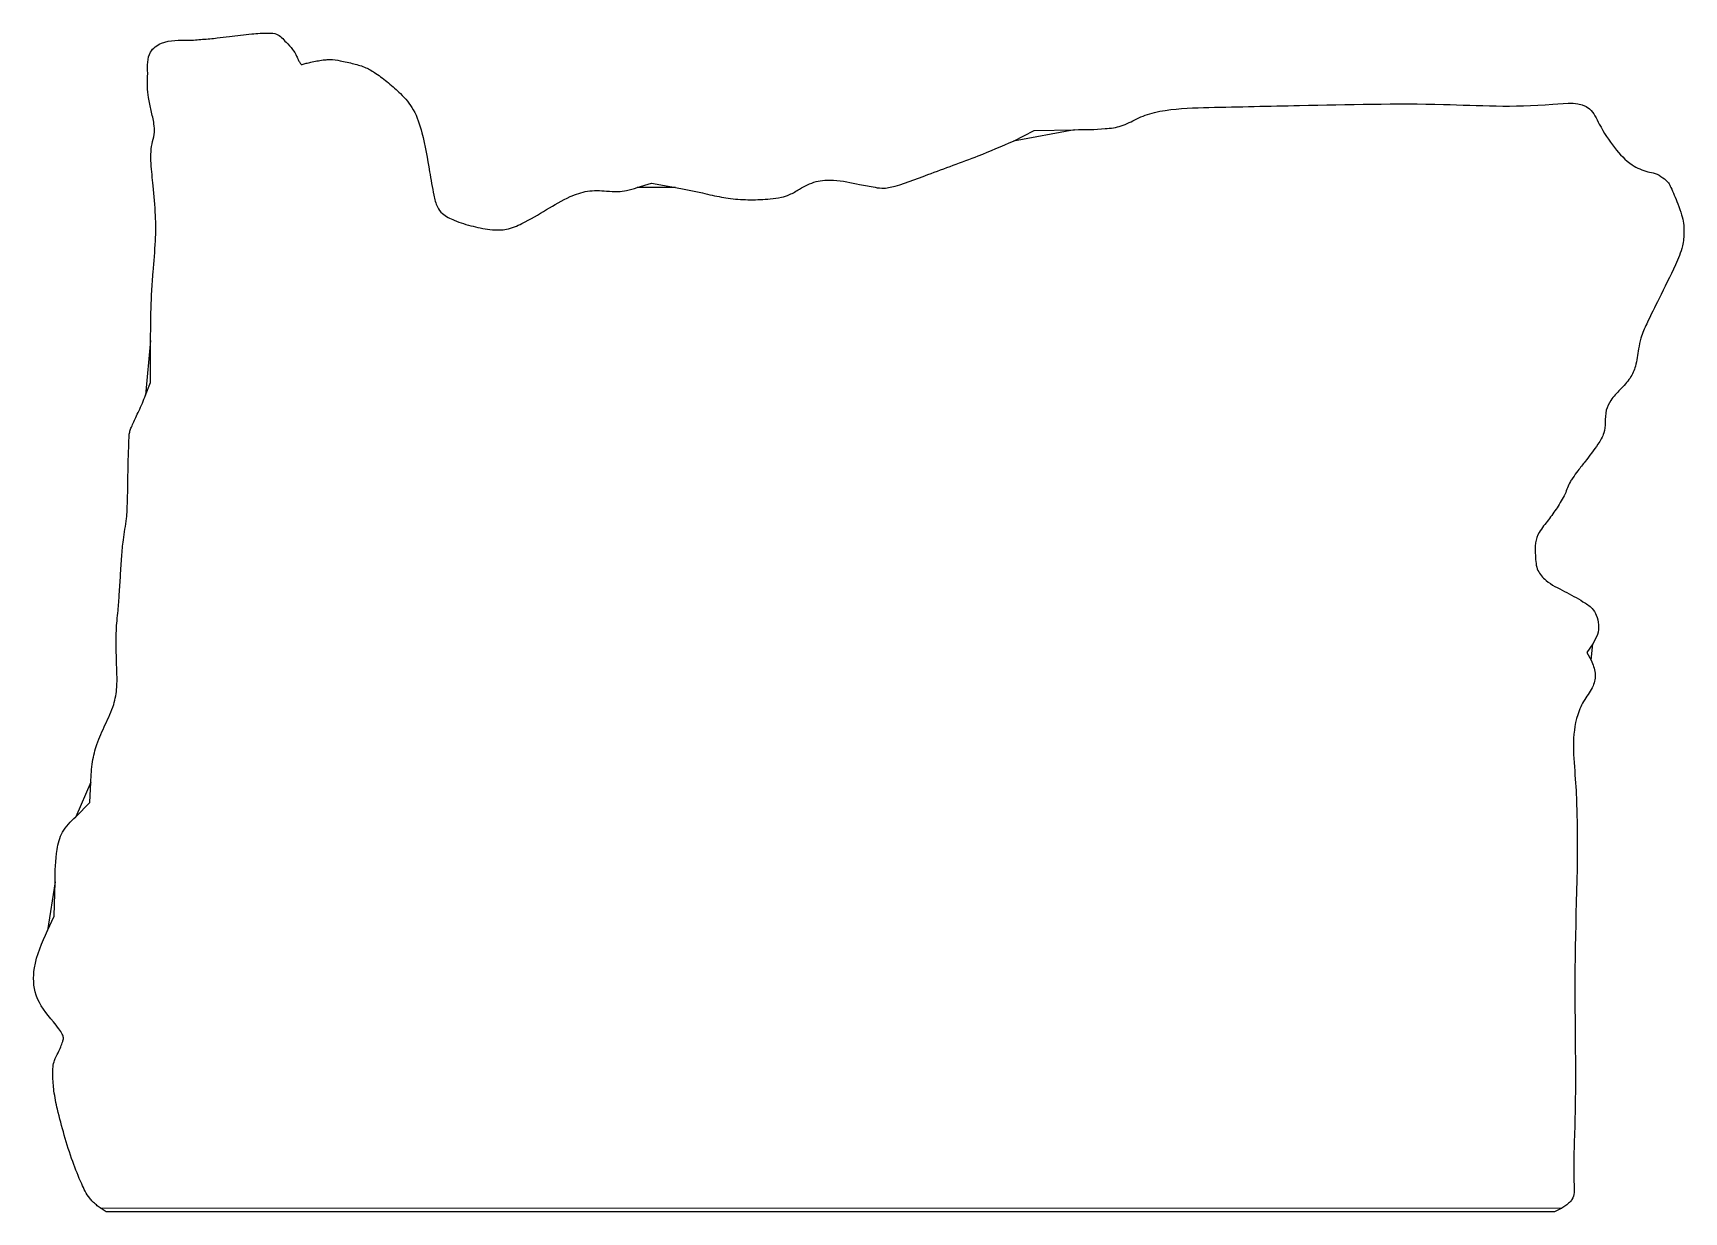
# Model space of a CAD drawing. Extents: x 0 to 50.6, y 0 to 36.2.
import ezdxf

# ---------------------------------------------------------------- set-up
doc = ezdxf.new("R2010")
doc.units = 0
doc.layers.add('Layer_1', color=7, linetype='CONTINUOUS')

msp = doc.modelspace()

# ---------------------------------------------------------------- linework, layer by layer
at = {"layer": 'Layer_1', "color": 7}
for points in [[(30.072093, 32.868795), (30.709156, 33.189673), (31.948814, 33.218178)], [(18.52374, 31.4425), (18.970173, 31.581692), (19.703613, 31.443951)], [(3.443495, 25.065187), (3.597983, 25.454092), (3.598161, 26.751033)], [(47.844659, 17.433844), (47.667043, 17.169907), (47.793241, 16.932559)], [(1.29971, 12.127864), (1.732805, 12.571455), (1.76127, 13.18846)], [(0.439335, 8.638056), (0.634881, 9.0751), (0.670887, 10.129149)], [(46.894265, 0.115687), (46.675715, -0.000001), (24.455574, 0.003024), (2.235434, 0.006049), (2.046574, 0.129812)]]:
    msp.add_lwpolyline(points, close=True, dxfattribs=at)
for points, knots in [([(3.598161, 26.751033), (3.600409, 27.008072), (3.604821, 27.512682), (3.62863, 28.211008), (3.679672, 28.973157), (3.759268, 29.74454), (3.759328, 30.632407), (3.685209, 31.42233), (3.617507, 32.075422), (3.595827, 32.533335), (3.657597, 32.852427), (3.727457, 33.129078), (3.702257, 33.451746), (3.612844, 33.800457), (3.53063, 34.180418), (3.491909, 34.566703), (3.522919, 35.023489), (3.47401, 35.577021), (4.043244, 35.998039), (4.629376, 35.942438), (5.196547, 35.992858), (5.617588, 36.026883), (6.119481, 36.089721), (6.645359, 36.159611), (7.122509, 36.19112), (7.523883, 36.177625), (7.73233, 35.916017), (7.952417, 35.706124), (8.064941, 35.506947), (8.132947, 35.355122), (8.178625, 35.276112), (8.221292, 35.208426), (8.303828, 35.247517), (8.411674, 35.259194), (8.568738, 35.303529), (8.747977, 35.338231), (8.928386, 35.363319), (9.153401, 35.382108), (9.453166, 35.331845), (9.819503, 35.245847), (10.197387, 35.142741), (10.548459, 34.927246), (10.900921, 34.659515), (11.306032, 34.305521), (11.717024, 33.818328), (11.981086, 32.975603), (12.129445, 32.088116), (12.260821, 31.32549), (12.361794, 30.876285), (12.575288, 30.586309), (12.97463, 30.405579), (13.488595, 30.240919), (14.027644, 30.138467), (14.549957, 30.133726), (15.110867, 30.381331), (15.73557, 30.758245), (16.378228, 31.14804), (17.007551, 31.365837), (17.510122, 31.344294), (17.907902, 31.312219), (18.225554, 31.347648), (18.416805, 31.408485), (18.52374, 31.4425)], [0, 0, 0, 0, 0.771139, 1.513871, 2.095743, 3.062594, 3.838607, 4.754937, 5.439878, 5.812281, 6.121676, 6.412044, 6.661927, 7.081385, 7.492009, 7.828818, 8.236312, 8.891537, 9.329262, 10.152973, 10.590479, 11.044884, 11.418101, 12.109664, 12.626562, 12.876488, 13.259055, 13.553136, 13.798332, 13.939864, 14.043974, 14.089499, 14.147658, 14.272109, 14.435944, 14.626769, 14.82256, 14.981706, 15.302115, 15.7257, 16.115584, 16.467384, 16.952277, 17.443485, 18.082477, 18.831707, 20.0511, 20.786494, 21.161777, 21.414873, 21.834754, 22.440306, 23.042972, 23.476084, 23.980884, 24.849002, 25.674813, 26.232192, 26.814006, 27.164934, 27.429857, 27.76585, 27.76585, 27.76585, 27.76585]), ([(31.948814, 33.218178), (32.261759, 33.220617), (32.739992, 33.224345), (33.398105, 33.306791), (33.78206, 33.52207), (34.117351, 33.670796), (34.411516, 33.755202), (35.059723, 33.875249), (36.553571, 33.914687), (39.379184, 33.96838), (42.990874, 34.060832), (45.724954, 33.870892), (47.705406, 34.118653), (48.086094, 33.275069), (48.475194, 32.68848), (48.966556, 32.143927), (49.437106, 31.939236), (49.775677, 31.883816), (49.986986, 31.758007), (50.163638, 31.616036), (50.25532, 31.417194), (50.353509, 31.202667), (50.464159, 30.921753), (50.568772, 30.635239), (50.636703, 30.348607), (50.651817, 30.02683), (50.611362, 29.58422), (50.312494, 28.902866), (49.922335, 28.120394), (49.554086, 27.380438), (49.320807, 26.870401), (49.237581, 26.426056), (49.190678, 26.001219), (48.998657, 25.563931), (48.693584, 25.247467), (48.403304, 24.953232), (48.231604, 24.595986), (48.23436, 24.249706), (48.204224, 23.882001), (47.960552, 23.481956), (47.671916, 23.115266), (47.408935, 22.773678), (47.256875, 22.570383), (47.107303, 22.340693), (47.000916, 22.008556), (46.759998, 21.622335), (46.487883, 21.234772), (46.208239, 20.910496), (46.057692, 20.522069), (46.087973, 20.121871), (46.109072, 19.691525), (46.465656, 19.299187), (46.980932, 19.057058), (47.458532, 18.788044), (47.81665, 18.565116), (47.973466, 18.304097), (48.042461, 18.027153), (48.005587, 17.710387), (47.900024, 17.528984), (47.844659, 17.433844)], [0, 0, 0, 0, 0.941061, 1.438099, 1.962773, 2.245211, 2.538449, 2.877987, 4.220918, 7.000574, 11.417013, 14.769407, 15.907971, 16.462677, 17.324491, 18.081607, 18.603672, 18.830718, 19.102088, 19.332521, 19.494831, 19.750013, 20.043495, 20.399122, 20.665082, 20.922895, 21.363123, 21.983919, 23.132896, 23.993738, 24.466732, 24.805037, 25.34461, 25.744538, 26.209335, 26.652351, 26.982033, 27.363102, 27.680516, 28.072949, 28.735453, 29.090744, 29.36439, 29.497559, 29.910818, 30.398961, 30.856234, 31.332663, 31.677559, 32.068236, 32.531614, 32.920666, 33.580446, 34.231153, 34.578176, 34.819177, 35.124241, 35.421053, 35.748411, 35.748411, 35.748411, 35.748411]), ([(19.703613, 31.443951), (19.844873, 31.41652), (20.12176, 31.36275), (20.498604, 31.285431), (20.916708, 31.184173), (21.404412, 31.091659), (22.001471, 31.056665), (22.521957, 31.084855), (22.926875, 31.126715), (23.233459, 31.227541), (23.565844, 31.431327), (23.99909, 31.662871), (24.648848, 31.688001), (25.247158, 31.559546), (25.755949, 31.458671), (26.072212, 31.410455), (26.629041, 31.51731), (27.578852, 31.900464), (28.850921, 32.34241), (29.713864, 32.714381), (30.072093, 32.868795)], [0, 0, 0, 0, 0.431711, 0.846206, 1.153844, 1.722372, 2.332911, 2.94221, 3.285906, 3.550442, 3.901283, 4.455873, 4.997185, 5.806059, 6.288744, 6.559531, 6.75404, 7.976456, 9.624644, 10.794471, 10.794471, 10.794471, 10.794471]), ([(1.76127, 13.18846), (1.773033, 13.400023), (1.794959, 13.794356), (1.949296, 14.39398), (2.205256, 14.964238), (2.483108, 15.525032), (2.591392, 16.192545), (2.551248, 16.806528), (2.541543, 17.3888), (2.542621, 17.802633), (2.567257, 18.153894), (2.610621, 18.52221), (2.64162, 18.986737), (2.673848, 19.5396), (2.710399, 20.095078), (2.750734, 20.567424), (2.810939, 20.954273), (2.873153, 21.342658), (2.892114, 21.876123), (2.904942, 22.510709), (2.909684, 23.142124), (2.936216, 23.602194), (2.936968, 23.896941), (3.001928, 24.068483), (3.063164, 24.217959), (3.147704, 24.393315), (3.244884, 24.597045), (3.344986, 24.824824), (3.411181, 24.986341), (3.443495, 25.065187)], [0, 0, 0, 0, 0.634429, 1.182517, 1.844717, 2.509329, 3.047811, 3.849196, 4.350521, 4.795501, 5.089963, 5.406336, 5.907889, 6.486215, 7.067806, 7.578145, 7.907388, 8.242248, 8.757155, 9.50572, 10.148546, 10.647649, 10.895394, 11.019894, 11.19413, 11.380852, 11.603395, 11.871428, 12.127062, 12.127062, 12.127062, 12.127062]), ([(47.793241, 16.932559), (47.848911, 16.803029), (47.957626, 16.550076), (47.877198, 16.096936), (47.576676, 15.732751), (47.161964, 14.814616), (47.484963, 12.068456), (47.218659, 8.000866), (47.361097, 3.764279), (47.242583, 1.385127), (47.287262, 0.465376), (47.125058, 0.283263), (47.020429, 0.192147), (46.936121, 0.141053), (46.894265, 0.115687)], [0, 0, 0, 0, 0.415743, 0.811889, 1.301211, 1.81603, 3.788834, 9.283555, 14.262231, 16.251325, 16.69719, 16.818742, 16.967278, 17.113728, 17.113728, 17.113728, 17.113728]), ([(0.670887, 10.129149), (0.672634, 10.460888), (0.675356, 10.977775), (0.859681, 11.702771), (1.147793, 11.981103), (1.29971, 12.127864)], [0, 0, 0, 0, 0.997393, 1.554054, 2.174971, 2.174971, 2.174971, 2.174971]), ([(2.046574, 0.129812), (2.008433, 0.157598), (1.928492, 0.215834), (1.822809, 0.314469), (1.644762, 0.51223), (1.44762, 0.933932), (1.186749, 1.578558), (0.949289, 2.347625), (0.755149, 3.070463), (0.625438, 3.684172), (0.598567, 4.122506), (0.595006, 4.438808), (0.648415, 4.674687), (0.751633, 4.868767), (0.84212, 5.058217), (0.895464, 5.209371), (0.937082, 5.344072), (0.881585, 5.482809), (0.773985, 5.644853), (0.468371, 6.01513), (0.006092, 6.573424), (-0.019017, 7.639787), (0.268851, 8.266749), (0.439335, 8.638056)], [0, 0, 0, 0, 0.141454, 0.296474, 0.432837, 0.937359, 1.672626, 2.527009, 3.346318, 3.919877, 4.403645, 4.662254, 4.865784, 5.120841, 5.319333, 5.493316, 5.607126, 5.726922, 5.921523, 6.194838, 7.169018, 8.00692, 9.223863, 9.223863, 9.223863, 9.223863])]:
    msp.add_open_spline(points, degree=3, knots=knots, dxfattribs=at)

doc.saveas('drawing.dxf')
